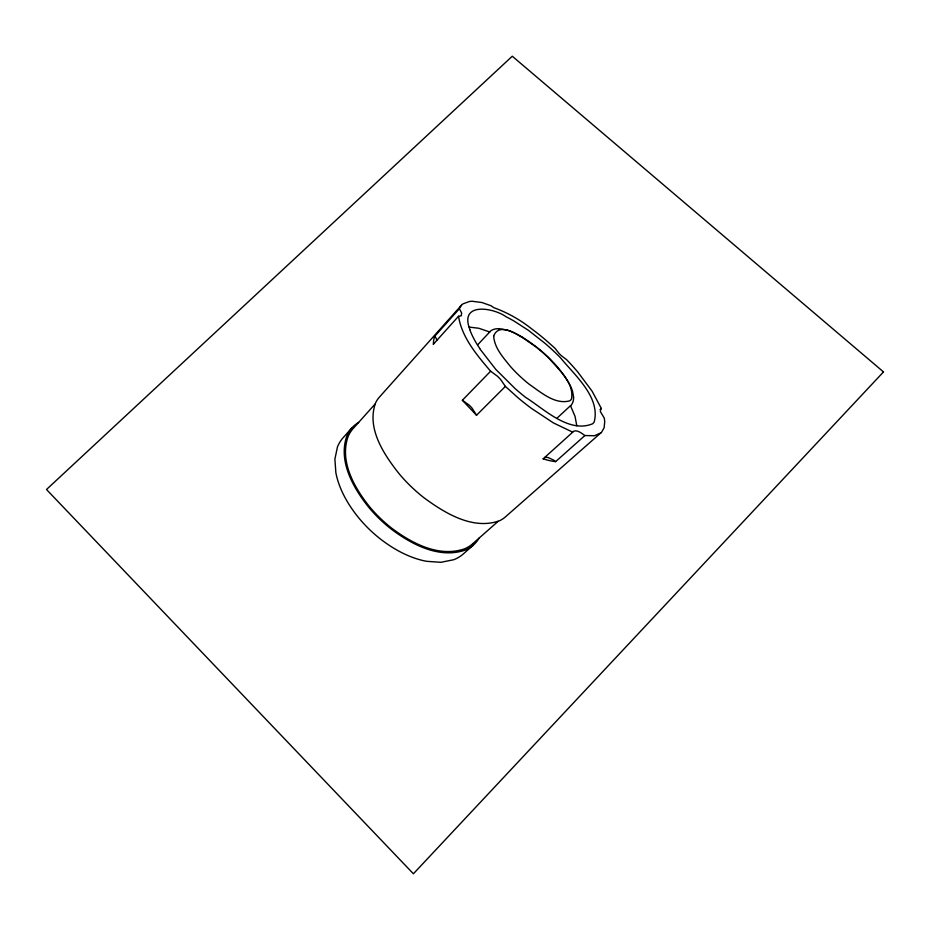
<?xml version="1.0" encoding="UTF-8"?>
<svg xmlns="http://www.w3.org/2000/svg" width="930" height="930" viewBox="0 0 930 930"><rect width="100%" height="100%" fill="white"/><g stroke="black" fill="none" stroke-linecap="round" stroke-linejoin="round"><path stroke-width="1.4" d="M351.877 427.928L342.996 437.867A30.969 29.83 -21.9 0 0 337.462 446.877L334.893 459.164L335.858 472.638A74.214 71.854 -16.1 0 0 336.927 477.439C340.752 491.877 348.471 505.013 357.725 516.627A142.557 137.686 -4.3 0 0 380.928 539.4C393.076 548.723 406.747 556.407 421.662 560.232A74.679 72.924 -12.6 0 0 426.696 561.313L440.855 562.313L453.759 559.721A31.411 30.923 -17.5 0 0 463.163 554.082L473.463 545.003A27.691 27.261 -12.4 0 0 479.113 538.086M461.385 305.331L379.277 397.261A24.25 23.25 -14.4 0 0 375.662 402.702C366.164 428.346 384.137 454.898 399.447 474.149A169.434 161.436 3.5 0 0 423.906 497.713C444.773 513.069 472.812 530.402 499.584 520.719A24.703 24.203 -0.3 0 0 505.281 517.01L601.582 432.252L604.151 427.672L604.721 421.592L604.291 418.105L600.408 411.688L600.594 408.886A1.581 1.511 13.5 0 1 601.385 408.537L592.073 391.158L577.867 372.128A244.811 238.87 -27.7 0 0 566.661 359.724L561.639 355.923A50.511 47.453 8.4 0 1 559.116 353.505L554.989 348.262L545.364 339.729A291.392 283.452 -37.3 0 0 531.821 328.988C520.137 319.688 507.466 312.631 493.923 307.714A32.155 30.074 0.1 0 1 491.238 305.831L482.019 302.541L472.347 301.285A22.518 21.262 -3.4 0 0 469.557 301.471L463.094 303.808A10.242 9.649 -3.7 0 0 461.385 305.331A11.509 10.846 -3.6 0 0 459.374 308.725L434.833 336.149A22.494 21.32 -5.3 0 0 433.426 344.251M375.034 404.108L353.028 428.695A28.737 27.656 -19.9 0 0 348.169 436.379C339.322 460.908 353.935 486.925 368.792 505.769A146.08 140.709 -2.1 0 0 391.914 528.345C411.967 543.376 439.076 557.709 464.593 548.805A29.167 28.691 -12.6 0 0 472.614 543.841M433.345 344.263L458.525 316.27L460.989 315.886A1.732 1.627 -4.6 0 0 461.338 315.584L461.606 312.864L459.362 308.725M477.764 344.728L489.773 331.94M505.385 386.403L476.532 415.245L462.361 400.26L490.61 371.233L497.294 376.115A50.162 48.244 -5.3 0 1 500.468 379.277L505.385 386.403L518.022 397.784A264.48 241.161 11.3 0 0 531.356 408.317L553.42 422.918L572.74 432.171A2.255 2.174 12.1 0 1 573.275 431.369C577.321 429.439 581.692 433.357 584.889 435.542L594.479 435.728L600.954 432.857M557.349 417.861L570.485 405.689L575.031 416.361L576.798 425.742M543.132 458.874L572.74 432.171M600.187 409.619L601.385 408.526M543.155 458.804A59.915 57.369 8.7 0 0 555.594 461.664L584.889 435.542M472.603 543.829L498.096 521.358M544.713 457.432L548.084 457.49L553.327 459.943A25.773 25.087 10.6 0 1 555.594 461.594M469.197 327.093L478.752 328.255L489.726 331.975M498.689 328.581L507.431 330.127A47.244 45.082 -1.1 0 1 509.489 330.848M462.361 400.26L468.941 404.945A42.373 40.932 -9.6 0 1 471.998 408.061L476.532 415.245M522.521 337.276C541.353 349.215 558.605 364.862 569.637 384.45A45.349 43.512 4.4 0 1 572.566 391.286L573.647 397.447M490.61 371.233C476.985 355.179 461.931 337.718 458.525 316.27M479.601 348.541L495.748 369.35L515.069 388.566A258.993 236.15 11.1 0 0 525.415 397.238C543.725 408.654 568.835 433.729 592.596 423.778A9.66 9.254 12.3 0 0 594.2 421.918C600.687 397.04 574.298 374.871 560.337 357.608A270.049 262.969 -33.6 0 0 544.922 343.251L528.496 330.394L514.453 321.303A153.031 148.114 -11 0 0 506.071 316.758C492.912 307.33 458.92 302.087 469.941 329.615M436.844 340.368L436.472 339.125A16.682 15.798 -9.1 0 0 434.822 336.16M479.775 348.425A93.07 87.269 4.4 0 1 469.766 329.673M358.654 422.418A27.249 26.203 -20 0 0 351.866 427.916A29.249 28.144 -19.9 0 0 346.948 435.728C337.962 460.664 352.807 487.111 367.908 506.269A148.451 142.964 -2 0 0 391.414 529.228C411.804 544.527 439.367 559.093 465.314 550.049A29.679 29.202 -12.5 0 0 473.463 545.015M489.575 331.731A12.136 11.497 -0.7 0 1 498.678 328.732M509.512 330.789A76.539 73.435 -2.7 0 1 522.462 337.358M573.519 397.447A11.974 11.451 8.3 0 1 570.648 405.829M493.691 336.114C494.423 347.936 503.142 357.399 510.198 366.222A141.767 131.874 8.8 0 0 517.312 373.744A152.95 141.976 9.2 0 0 529.275 384.311C540.795 392.158 554.838 404.91 569.683 400.865A5.929 5.661 8.7 0 0 571.497 398.935C574.438 382.835 558.674 369.605 549.235 358.55A164.68 160.088 -13 0 0 535.413 346.448C526.799 341.077 500.003 318.548 493.691 336.114M883.5 371.919L413.397 873.782L46.5 489.506L512.279 56.219L883.5 371.919"/></g></svg>
